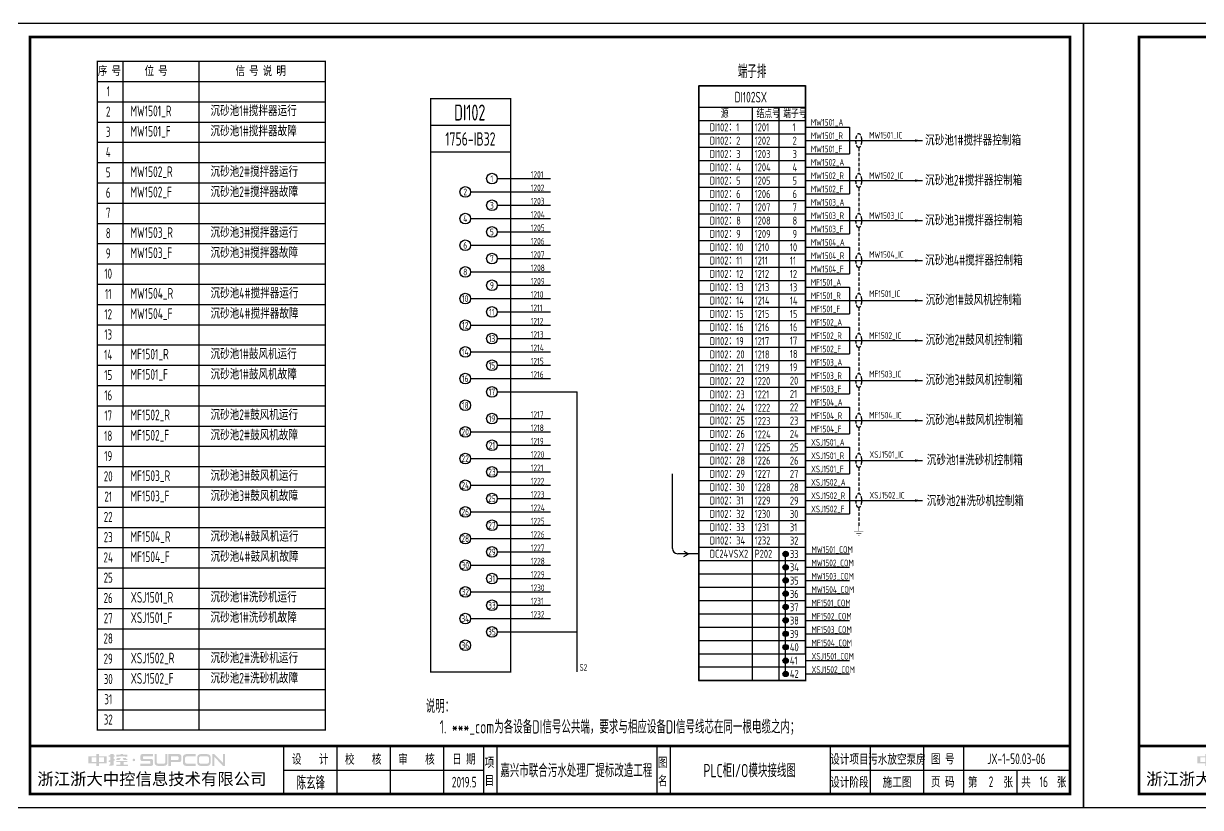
# Model space of a CAD drawing. Header units: millimetres. Extents: x 30557 to 235556, y -116603 to -73383.
# Drawn here: x 130772 to 135185, y -79651 to -76711 of the extents above; entities that cross this region are included whole.
import ezdxf
from ezdxf.enums import TextEntityAlignment as Align

# ---------------------------------------------------------------- set-up
doc = ezdxf.new("R2010")
doc.units = ezdxf.units.MM
doc.linetypes.add('DASHED2', pattern=[0.375, 0.25, -0.125])
doc.layers.add('1', color=3, linetype='Continuous')
doc.layers.add('符号层', color=3, linetype='Continuous')
doc.layers.add('_Drawing', color=7, linetype='Continuous', lineweight=25)
doc.styles.add('supcon', font='sceie.shx', dxfattribs={"width": 0.75, "height": 40, "bigfont": 'sceic.shx'})
doc.styles.add('Title', font='', dxfattribs={"height": 45})
doc.styles.get('Title').set_extended_font_data('SimHei')

# ---------------------------------------------------------------- blocks, each defined once
blk = doc.blocks.new('中控·SUPCON')
at = {"linetype": 'Continuous'}
h = blk.add_hatch(color=2, dxfattribs=at)
h.dxf.hatch_style = 1
h.paths.add_polyline_path([(34, 33), (20, 33), (20, 37), (15, 37), (15, 36), (15, 33), (0, 33), (0, 20), (13, 20), (15, 20), (15, 15), (20, 15), (20, 20), (22, 20), (34, 20)])
h.paths.add_polyline_path([(20, 30), (20, 31), (29, 31), (29, 22), (20, 22)], flags=16)
h.paths.add_polyline_path([(15, 30), (15, 22), (6, 22), (6, 31), (15, 31)], flags=16)
h.paths.add_polyline_path([(47, 32), (49, 32), (49, 35), (47, 35), (47, 37), (41, 37), (41, 35), (38, 35), (38, 32), (41, 32), (41, 25.8), (38, 25), (38, 22), (41, 22.8), (41, 18.3), (39, 17), (39, 15), (47, 16), (47, 24.5), (49, 25), (49, 28), (47, 27.5)])
h.paths.add_polyline_path([(61, 30), (55, 30), (52, 28), (52, 26), (58, 26)])
h.paths.add_polyline_path([(73, 28), (71, 28), (70, 30), (64, 30), (66, 26), (73, 26)])
h.paths.add_polyline_path([(73, 36), (64.6, 36), (64.6, 37), (60.4, 37), (60.4, 36), (52, 36), (52, 32), (56.8, 32), (56.8, 33.1), (68.2, 33.1), (68.2, 32), (73, 32)])
h.paths.add_polyline_path([(66, 22), (73, 22), (73, 24), (52, 24), (52, 22), (60, 22), (60, 17), (52, 17), (52, 15), (74, 15), (74, 17), (66, 17)])
h.paths.add_polyline_path([(82.7, 26.1, 1), (87.6, 26.1, 1)])
h.paths.add_polyline_path([(118, 28), (103.5, 28, -0.414214), (102.5, 29), (102.5, 32, -0.414214), (103.5, 33), (121, 33), (121, 37), (100.5, 37, 0.414214), (97.5, 34), (97.5, 27, 0.414214), (100.5, 24), (115, 24, -0.414214), (116, 23), (116, 20, -0.414214), (115, 19), (97.5, 19), (97.5, 15), (118, 15, 0.414214), (121, 18), (121, 25, 0.414214)])
h.paths.add_polyline_path([(128, 37), (124, 37), (124, 36), (124, 21, 0.414214), (130, 15), (142, 15, 0.414214), (148, 21), (148, 37), (144, 37), (144, 22, -0.414214), (141, 19), (131, 19, -0.414214), (128, 22)])
h.paths.add_polyline_path([(174, 26), (174, 33, 0.414214), (170, 37), (150, 37), (150, 36), (150, 15), (155, 15), (155, 22), (170, 22, 0.414214)])
h.paths.add_polyline_path([(167, 26), (155, 26), (155, 33), (167, 33, -0.414214), (169, 31), (169, 28, -0.414214)], flags=16)
h.paths.add_polyline_path([(201, 19), (185, 19, -0.414214), (181, 23), (181, 29, -0.414214), (185, 33), (201, 33), (201, 37), (183, 37, 0.414214), (177, 31), (177, 21, 0.414214), (183, 15), (201, 15)])
h.paths.add_polyline_path([(229, 21), (229, 31, 0.414214), (223, 37), (210, 37, 0.414214), (204, 31), (204, 21, 0.414214), (210, 15), (223, 15, 0.414214)])
h.paths.add_polyline_path([(207, 23), (207, 29, -0.414214), (211, 33), (222, 33, -0.414214), (226, 29), (226, 23, -0.414214), (222, 19), (211, 19, -0.414214)], flags=16)
h.paths.add_polyline_path([(236, 32.1), (252, 15), (256, 15), (256, 37), (252, 37), (252, 21), (236, 37), (232, 37), (232, 36), (232, 15), (236, 15)])
h = blk.add_hatch(color=2, dxfattribs=at)
h.dxf.hatch_style = 1
h.paths.add_polyline_path([(34, 33), (20, 33), (20, 37), (15, 37), (15, 36), (15, 33), (0, 33), (0, 20), (13, 20), (15, 20), (15, 15), (20, 15), (20, 20), (22, 20), (34, 20)])
h.paths.add_polyline_path([(20, 30), (20, 31), (29, 31), (29, 22), (20, 22)], flags=16)
h.paths.add_polyline_path([(15, 30), (15, 22), (6, 22), (6, 31), (15, 31)], flags=16)
h.paths.add_polyline_path([(47, 32), (49, 32), (49, 35), (47, 35), (47, 37), (41, 37), (41, 35), (38, 35), (38, 32), (41, 32), (41, 25.8), (38, 25), (38, 22), (41, 22.8), (41, 18.3), (39, 17), (39, 15), (47, 16), (47, 24.5), (49, 25), (49, 28), (47, 27.5)])
h.paths.add_polyline_path([(61, 30), (55, 30), (52, 28), (52, 26), (58, 26)])
h.paths.add_polyline_path([(73, 28), (71, 28), (70, 30), (64, 30), (66, 26), (73, 26)])
h.paths.add_polyline_path([(73, 36), (64.6, 36), (64.6, 37), (60.4, 37), (60.4, 36), (52, 36), (52, 32), (56.8, 32), (56.8, 33.1), (68.2, 33.1), (68.2, 32), (73, 32)])
h.paths.add_polyline_path([(66, 22), (73, 22), (73, 24), (52, 24), (52, 22), (60, 22), (60, 17), (52, 17), (52, 15), (74, 15), (74, 17), (66, 17)])
h.paths.add_polyline_path([(82.7, 26.1, 1), (87.6, 26.1, 1)])
h.paths.add_polyline_path([(118, 28), (103.5, 28, -0.414214), (102.5, 29), (102.5, 32, -0.414214), (103.5, 33), (121, 33), (121, 37), (100.5, 37, 0.414214), (97.5, 34), (97.5, 27, 0.414214), (100.5, 24), (115, 24, -0.414214), (116, 23), (116, 20, -0.414214), (115, 19), (97.5, 19), (97.5, 15), (118, 15, 0.414214), (121, 18), (121, 25, 0.414214)])
h.paths.add_polyline_path([(128, 37), (124, 37), (124, 36), (124, 21, 0.414214), (130, 15), (142, 15, 0.414214), (148, 21), (148, 37), (144, 37), (144, 22, -0.414214), (141, 19), (131, 19, -0.414214), (128, 22)])
h.paths.add_polyline_path([(174, 26), (174, 33, 0.414214), (170, 37), (150, 37), (150, 36), (150, 15), (155, 15), (155, 22), (170, 22, 0.414214)])
h.paths.add_polyline_path([(167, 26), (155, 26), (155, 33), (167, 33, -0.414214), (169, 31), (169, 28, -0.414214)], flags=16)
h.paths.add_polyline_path([(201, 19), (185, 19, -0.414214), (181, 23), (181, 29, -0.414214), (185, 33), (201, 33), (201, 37), (183, 37, 0.414214), (177, 31), (177, 21, 0.414214), (183, 15), (201, 15)])
h.paths.add_polyline_path([(229, 21), (229, 31, 0.414214), (223, 37), (210, 37, 0.414214), (204, 31), (204, 21, 0.414214), (210, 15), (223, 15, 0.414214)])
h.paths.add_polyline_path([(207, 23), (207, 29, -0.414214), (211, 33), (222, 33, -0.414214), (226, 29), (226, 23, -0.414214), (222, 19), (211, 19, -0.414214)], flags=16)
h.paths.add_polyline_path([(236, 32.1), (252, 15), (256, 15), (256, 37), (252, 37), (252, 21), (236, 37), (232, 37), (232, 36), (232, 15), (236, 15)])
h = blk.add_hatch(color=2, dxfattribs=at)
h.dxf.hatch_style = 1
h.paths.add_polyline_path([(34, 33), (20, 33), (20, 37), (15, 37), (15, 36), (15, 33), (0, 33), (0, 20), (13, 20), (15, 20), (15, 15), (20, 15), (20, 20), (22, 20), (34, 20)])
h.paths.add_polyline_path([(20, 30), (20, 31), (29, 31), (29, 22), (20, 22)], flags=16)
h.paths.add_polyline_path([(15, 30), (15, 22), (6, 22), (6, 31), (15, 31)], flags=16)
h.paths.add_polyline_path([(47, 32), (49, 32), (49, 35), (47, 35), (47, 37), (41, 37), (41, 35), (38, 35), (38, 32), (41, 32), (41, 25.8), (38, 25), (38, 22), (41, 22.8), (41, 18.3), (39, 17), (39, 15), (47, 16), (47, 24.5), (49, 25), (49, 28), (47, 27.5)])
h.paths.add_polyline_path([(61, 30), (55, 30), (52, 28), (52, 26), (58, 26)])
h.paths.add_polyline_path([(73, 28), (71, 28), (70, 30), (64, 30), (66, 26), (73, 26)])
h.paths.add_polyline_path([(73, 36), (64.6, 36), (64.6, 37), (60.4, 37), (60.4, 36), (52, 36), (52, 32), (56.8, 32), (56.8, 33.1), (68.2, 33.1), (68.2, 32), (73, 32)])
h.paths.add_polyline_path([(66, 22), (73, 22), (73, 24), (52, 24), (52, 22), (60, 22), (60, 17), (52, 17), (52, 15), (74, 15), (74, 17), (66, 17)])
h.paths.add_polyline_path([(82.7, 26.1, 1), (87.6, 26.1, 1)])
h.paths.add_polyline_path([(118, 28), (103.5, 28, -0.414214), (102.5, 29), (102.5, 32, -0.414214), (103.5, 33), (121, 33), (121, 37), (100.5, 37, 0.414214), (97.5, 34), (97.5, 27, 0.414214), (100.5, 24), (115, 24, -0.414214), (116, 23), (116, 20, -0.414214), (115, 19), (97.5, 19), (97.5, 15), (118, 15, 0.414214), (121, 18), (121, 25, 0.414214)])
h.paths.add_polyline_path([(128, 37), (124, 37), (124, 36), (124, 21, 0.414214), (130, 15), (142, 15, 0.414214), (148, 21), (148, 37), (144, 37), (144, 22, -0.414214), (141, 19), (131, 19, -0.414214), (128, 22)])
h.paths.add_polyline_path([(174, 26), (174, 33, 0.414214), (170, 37), (150, 37), (150, 36), (150, 15), (155, 15), (155, 22), (170, 22, 0.414214)])
h.paths.add_polyline_path([(167, 26), (155, 26), (155, 33), (167, 33, -0.414214), (169, 31), (169, 28, -0.414214)], flags=16)
h.paths.add_polyline_path([(201, 19), (185, 19, -0.414214), (181, 23), (181, 29, -0.414214), (185, 33), (201, 33), (201, 37), (183, 37, 0.414214), (177, 31), (177, 21, 0.414214), (183, 15), (201, 15)])
h.paths.add_polyline_path([(229, 21), (229, 31, 0.414214), (223, 37), (210, 37, 0.414214), (204, 31), (204, 21, 0.414214), (210, 15), (223, 15, 0.414214)])
h.paths.add_polyline_path([(207, 23), (207, 29, -0.414214), (211, 33), (222, 33, -0.414214), (226, 29), (226, 23, -0.414214), (222, 19), (211, 19, -0.414214)], flags=16)
h.paths.add_polyline_path([(236, 32.1), (252, 15), (256, 15), (256, 37), (252, 37), (252, 21), (236, 37), (232, 37), (232, 36), (232, 15), (236, 15)])
h = blk.add_hatch(color=2, dxfattribs=at)
h.dxf.hatch_style = 1
h.paths.add_polyline_path([(34, 33), (20, 33), (20, 37), (15, 37), (15, 36), (15, 33), (0, 33), (0, 20), (13, 20), (15, 20), (15, 15), (20, 15), (20, 20), (22, 20), (34, 20)])
h.paths.add_polyline_path([(20, 30), (20, 31), (29, 31), (29, 22), (20, 22)], flags=16)
h.paths.add_polyline_path([(15, 30), (15, 22), (6, 22), (6, 31), (15, 31)], flags=16)
h.paths.add_polyline_path([(47, 32), (49, 32), (49, 35), (47, 35), (47, 37), (41, 37), (41, 35), (38, 35), (38, 32), (41, 32), (41, 25.8), (38, 25), (38, 22), (41, 22.8), (41, 18.3), (39, 17), (39, 15), (47, 16), (47, 24.5), (49, 25), (49, 28), (47, 27.5)])
h.paths.add_polyline_path([(61, 30), (55, 30), (52, 28), (52, 26), (58, 26)])
h.paths.add_polyline_path([(73, 28), (71, 28), (70, 30), (64, 30), (66, 26), (73, 26)])
h.paths.add_polyline_path([(73, 36), (64.6, 36), (64.6, 37), (60.4, 37), (60.4, 36), (52, 36), (52, 32), (56.8, 32), (56.8, 33.1), (68.2, 33.1), (68.2, 32), (73, 32)])
h.paths.add_polyline_path([(66, 22), (73, 22), (73, 24), (52, 24), (52, 22), (60, 22), (60, 17), (52, 17), (52, 15), (74, 15), (74, 17), (66, 17)])
h.paths.add_polyline_path([(82.7, 26.1, 1), (87.6, 26.1, 1)])
h.paths.add_polyline_path([(118, 28), (103.5, 28, -0.414214), (102.5, 29), (102.5, 32, -0.414214), (103.5, 33), (121, 33), (121, 37), (100.5, 37, 0.414214), (97.5, 34), (97.5, 27, 0.414214), (100.5, 24), (115, 24, -0.414214), (116, 23), (116, 20, -0.414214), (115, 19), (97.5, 19), (97.5, 15), (118, 15, 0.414214), (121, 18), (121, 25, 0.414214)])
h.paths.add_polyline_path([(128, 37), (124, 37), (124, 36), (124, 21, 0.414214), (130, 15), (142, 15, 0.414214), (148, 21), (148, 37), (144, 37), (144, 22, -0.414214), (141, 19), (131, 19, -0.414214), (128, 22)])
h.paths.add_polyline_path([(174, 26), (174, 33, 0.414214), (170, 37), (150, 37), (150, 36), (150, 15), (155, 15), (155, 22), (170, 22, 0.414214)])
h.paths.add_polyline_path([(167, 26), (155, 26), (155, 33), (167, 33, -0.414214), (169, 31), (169, 28, -0.414214)], flags=16)
h.paths.add_polyline_path([(201, 19), (185, 19, -0.414214), (181, 23), (181, 29, -0.414214), (185, 33), (201, 33), (201, 37), (183, 37, 0.414214), (177, 31), (177, 21, 0.414214), (183, 15), (201, 15)])
h.paths.add_polyline_path([(229, 21), (229, 31, 0.414214), (223, 37), (210, 37, 0.414214), (204, 31), (204, 21, 0.414214), (210, 15), (223, 15, 0.414214)])
h.paths.add_polyline_path([(207, 23), (207, 29, -0.414214), (211, 33), (222, 33, -0.414214), (226, 29), (226, 23, -0.414214), (222, 19), (211, 19, -0.414214)], flags=16)
h.paths.add_polyline_path([(236, 32.1), (252, 15), (256, 15), (256, 37), (252, 37), (252, 21), (236, 37), (232, 37), (232, 36), (232, 15), (236, 15)])
h = blk.add_hatch(color=2, dxfattribs=at)
h.dxf.hatch_style = 1
h.paths.add_polyline_path([(34, 33), (20, 33), (20, 37), (15, 37), (15, 36), (15, 33), (0, 33), (0, 20), (13, 20), (15, 20), (15, 15), (20, 15), (20, 20), (22, 20), (34, 20)])
h.paths.add_polyline_path([(20, 30), (20, 31), (29, 31), (29, 22), (20, 22)], flags=16)
h.paths.add_polyline_path([(15, 30), (15, 22), (6, 22), (6, 31), (15, 31)], flags=16)
h.paths.add_polyline_path([(47, 32), (49, 32), (49, 35), (47, 35), (47, 37), (41, 37), (41, 35), (38, 35), (38, 32), (41, 32), (41, 25.8), (38, 25), (38, 22), (41, 22.8), (41, 18.3), (39, 17), (39, 15), (47, 16), (47, 24.5), (49, 25), (49, 28), (47, 27.5)])
h.paths.add_polyline_path([(61, 30), (55, 30), (52, 28), (52, 26), (58, 26)])
h.paths.add_polyline_path([(73, 28), (71, 28), (70, 30), (64, 30), (66, 26), (73, 26)])
h.paths.add_polyline_path([(73, 36), (64.6, 36), (64.6, 37), (60.4, 37), (60.4, 36), (52, 36), (52, 32), (56.8, 32), (56.8, 33.1), (68.2, 33.1), (68.2, 32), (73, 32)])
h.paths.add_polyline_path([(66, 22), (73, 22), (73, 24), (52, 24), (52, 22), (60, 22), (60, 17), (52, 17), (52, 15), (74, 15), (74, 17), (66, 17)])
h.paths.add_polyline_path([(82.7, 26.1, 1), (87.6, 26.1, 1)])
h.paths.add_polyline_path([(118, 28), (103.5, 28, -0.414214), (102.5, 29), (102.5, 32, -0.414214), (103.5, 33), (121, 33), (121, 37), (100.5, 37, 0.414214), (97.5, 34), (97.5, 27, 0.414214), (100.5, 24), (115, 24, -0.414214), (116, 23), (116, 20, -0.414214), (115, 19), (97.5, 19), (97.5, 15), (118, 15, 0.414214), (121, 18), (121, 25, 0.414214)])
h.paths.add_polyline_path([(128, 37), (124, 37), (124, 36), (124, 21, 0.414214), (130, 15), (142, 15, 0.414214), (148, 21), (148, 37), (144, 37), (144, 22, -0.414214), (141, 19), (131, 19, -0.414214), (128, 22)])
h.paths.add_polyline_path([(174, 26), (174, 33, 0.414214), (170, 37), (150, 37), (150, 36), (150, 15), (155, 15), (155, 22), (170, 22, 0.414214)])
h.paths.add_polyline_path([(167, 26), (155, 26), (155, 33), (167, 33, -0.414214), (169, 31), (169, 28, -0.414214)], flags=16)
h.paths.add_polyline_path([(201, 19), (185, 19, -0.414214), (181, 23), (181, 29, -0.414214), (185, 33), (201, 33), (201, 37), (183, 37, 0.414214), (177, 31), (177, 21, 0.414214), (183, 15), (201, 15)])
h.paths.add_polyline_path([(229, 21), (229, 31, 0.414214), (223, 37), (210, 37, 0.414214), (204, 31), (204, 21, 0.414214), (210, 15), (223, 15, 0.414214)])
h.paths.add_polyline_path([(207, 23), (207, 29, -0.414214), (211, 33), (222, 33, -0.414214), (226, 29), (226, 23, -0.414214), (222, 19), (211, 19, -0.414214)], flags=16)
h.paths.add_polyline_path([(236, 32.1), (252, 15), (256, 15), (256, 37), (252, 37), (252, 21), (236, 37), (232, 37), (232, 36), (232, 15), (236, 15)])
h = blk.add_hatch(color=2, dxfattribs=at)
h.dxf.hatch_style = 1
h.paths.add_polyline_path([(34, 33), (20, 33), (20, 37), (15, 37), (15, 36), (15, 33), (0, 33), (0, 20), (13, 20), (15, 20), (15, 15), (20, 15), (20, 20), (22, 20), (34, 20)])
h.paths.add_polyline_path([(20, 30), (20, 31), (29, 31), (29, 22), (20, 22)], flags=16)
h.paths.add_polyline_path([(15, 30), (15, 22), (6, 22), (6, 31), (15, 31)], flags=16)
h.paths.add_polyline_path([(47, 32), (49, 32), (49, 35), (47, 35), (47, 37), (41, 37), (41, 35), (38, 35), (38, 32), (41, 32), (41, 25.8), (38, 25), (38, 22), (41, 22.8), (41, 18.3), (39, 17), (39, 15), (47, 16), (47, 24.5), (49, 25), (49, 28), (47, 27.5)])
h.paths.add_polyline_path([(61, 30), (55, 30), (52, 28), (52, 26), (58, 26)])
h.paths.add_polyline_path([(73, 28), (71, 28), (70, 30), (64, 30), (66, 26), (73, 26)])
h.paths.add_polyline_path([(73, 36), (64.6, 36), (64.6, 37), (60.4, 37), (60.4, 36), (52, 36), (52, 32), (56.8, 32), (56.8, 33.1), (68.2, 33.1), (68.2, 32), (73, 32)])
h.paths.add_polyline_path([(66, 22), (73, 22), (73, 24), (52, 24), (52, 22), (60, 22), (60, 17), (52, 17), (52, 15), (74, 15), (74, 17), (66, 17)])
h.paths.add_polyline_path([(82.7, 26.1, 1), (87.6, 26.1, 1)])
h.paths.add_polyline_path([(118, 28), (103.5, 28, -0.414214), (102.5, 29), (102.5, 32, -0.414214), (103.5, 33), (121, 33), (121, 37), (100.5, 37, 0.414214), (97.5, 34), (97.5, 27, 0.414214), (100.5, 24), (115, 24, -0.414214), (116, 23), (116, 20, -0.414214), (115, 19), (97.5, 19), (97.5, 15), (118, 15, 0.414214), (121, 18), (121, 25, 0.414214)])
h.paths.add_polyline_path([(128, 37), (124, 37), (124, 36), (124, 21, 0.414214), (130, 15), (142, 15, 0.414214), (148, 21), (148, 37), (144, 37), (144, 22, -0.414214), (141, 19), (131, 19, -0.414214), (128, 22)])
h.paths.add_polyline_path([(174, 26), (174, 33, 0.414214), (170, 37), (150, 37), (150, 36), (150, 15), (155, 15), (155, 22), (170, 22, 0.414214)])
h.paths.add_polyline_path([(167, 26), (155, 26), (155, 33), (167, 33, -0.414214), (169, 31), (169, 28, -0.414214)], flags=16)
h.paths.add_polyline_path([(201, 19), (185, 19, -0.414214), (181, 23), (181, 29, -0.414214), (185, 33), (201, 33), (201, 37), (183, 37, 0.414214), (177, 31), (177, 21, 0.414214), (183, 15), (201, 15)])
h.paths.add_polyline_path([(229, 21), (229, 31, 0.414214), (223, 37), (210, 37, 0.414214), (204, 31), (204, 21, 0.414214), (210, 15), (223, 15, 0.414214)])
h.paths.add_polyline_path([(207, 23), (207, 29, -0.414214), (211, 33), (222, 33, -0.414214), (226, 29), (226, 23, -0.414214), (222, 19), (211, 19, -0.414214)], flags=16)
h.paths.add_polyline_path([(236, 32.1), (252, 15), (256, 15), (256, 37), (252, 37), (252, 21), (236, 37), (232, 37), (232, 36), (232, 15), (236, 15)])
blk = doc.blocks.new('supcon图框')
at = {"linetype": 'Continuous'}
for p, q in [((6145.7, 4361.7), (1987.7, 4361.7)), ((1987.7, 4361.7), (1987.7, 1421.7)), ((6145.7, 1421.7), (6145.7, 4361.7)), ((1987.7, 1421.7), (6145.7, 1421.7))]:
    blk.add_line(p, q, dxfattribs=at)
for p, q in [((3145.7, 1651.7), (3145.7, 1471.7)), ((3345.7, 1651.7), (3345.7, 1471.7)), ((3545.7, 1651.7), (3545.7, 1471.7)), ((3745.7, 1651.7), (3745.7, 1471.7)), ((3895.7, 1651.7), (3895.7, 1471.7)), ((3945.7, 1651.7), (3945.7, 1471.7)), ((4545.7, 1651.7), (4545.7, 1471.7)), ((4595.7, 1651.7), (4595.7, 1471.7)), ((5195.7, 1651.7), (5195.7, 1471.7)), ((5345.7, 1651.7), (5345.7, 1471.7)), ((5545.7, 1651.7), (5545.7, 1471.7)), ((5695.7, 1651.7), (5695.7, 1471.7)), ((3145.7, 1561.7), (3895.7, 1561.7)), ((5195.7, 1561.7), (6095.7, 1561.7)), ((5895.7, 1561.7), (5895.7, 1471.7))]:
    blk.add_line(p, q)
at = {"linetype": 'Continuous', "const_width": 10}
blk.add_lwpolyline([(2195.7, 4311.7), (6095.7, 4311.7), (6095.7, 1471.7), (2195.7, 1471.7)], close=True, dxfattribs=at)
blk.add_lwpolyline([(2195.7, 1651.7), (6095.7, 1651.7)], dxfattribs=at)
at = {"linetype": 'Continuous', "xscale": 2, "yscale": 2, "zscale": 2}
blk.add_blockref('中控·SUPCON', (2414.6, 1547.7), dxfattribs=at)
at = {"style": 'supcon', "width": 0.75}
for s, p in [('设    计', (3246.2, 1604.2)), ('校    核', (3444.8, 1604.2)), ('审    核', (3644.5, 1604.2)), ('日 期', (3822.5, 1604.2)), ('项', (3918.2, 1590.7)), ('图', (4568.2, 1590.7)), ('设计项目', (5268, 1604.2)), ('图 号', (5618, 1604.2)), ('名', (4568.2, 1522.9)), ('目', (3918.2, 1522.9)), ('设计阶段', (5268, 1518.1)), ('施工图', (5446.5, 1518.1)), ('页 码', (5618, 1518.1)), ('第      张', (5797, 1518.1)), ('共      张', (5997, 1518.1))]:
    blk.add_text(s, height=40, dxfattribs=at).set_placement(p, align=Align.MIDDLE)
at = {"style": 'Title'}
blk.add_text('浙江浙大中控信息技术有限公司', height=45, dxfattribs=at).set_placement((2222.8, 1506.2))
blk = doc.blocks.new('DI端子_42')
at = {"lineweight": -3}
h = blk.add_hatch(color=256, dxfattribs=at)
h.dxf.hatch_style = 1
h.paths.add_polyline_path([(10680.5, 453.6, 1), (10660.5, 453.6, 1)])
h = blk.add_hatch(color=256, dxfattribs=at)
h.dxf.hatch_style = 1
h.paths.add_polyline_path([(10680.5, 403.6, 1), (10660.5, 403.6, 1)])
h = blk.add_hatch(color=256, dxfattribs=at)
h.dxf.hatch_style = 1
h.paths.add_polyline_path([(10680.5, 354.9, 1), (10660.5, 354.9, 1)])
h = blk.add_hatch(color=256, dxfattribs=at)
h.dxf.hatch_style = 1
h.paths.add_polyline_path([(10680.5, 304.9, 1), (10660.5, 304.9, 1)])
h = blk.add_hatch(color=256, dxfattribs=at)
h.dxf.hatch_style = 1
h.paths.add_polyline_path([(10680.5, 254.2, 1), (10660.5, 254.2, 1)])
h = blk.add_hatch(color=256, dxfattribs=at)
h.dxf.hatch_style = 1
h.paths.add_polyline_path([(10680.5, 204.2, 1), (10660.5, 204.2, 1)])
h = blk.add_hatch(color=256, dxfattribs=at)
h.dxf.hatch_style = 1
h.paths.add_polyline_path([(10680.5, 153.8, 1), (10660.5, 153.8, 1)])
h = blk.add_hatch(color=256, dxfattribs=at)
h.dxf.hatch_style = 1
h.paths.add_polyline_path([(10680.5, 103.8, 1), (10660.5, 103.8, 1)])
h = blk.add_hatch(color=256, dxfattribs=at)
h.dxf.hatch_style = 1
h.paths.add_polyline_path([(10680.5, 53.5, 1), (10660.5, 53.5, 1)])
h = blk.add_hatch(color=256, dxfattribs=at)
h.dxf.hatch_style = 1
h.paths.add_polyline_path([(10680.5, 3.5, 1), (10660.5, 3.5, 1)])
for p, q in [((10345.5, 2208.8), (10345.5, 78.8)), ((10745.5, 2208.8), (10345.5, 2208.8)), ((10745.5, 78.8), (10745.5, 2208.8)), ((10545.5, 2128.8), (10545.5, 78.8)), ((10645.5, 2128.8), (10645.5, 78.8)), ((10345.5, 2078.8), (10745.5, 2078.8)), ((10345.5, 2028.8), (10745.5, 2028.8)), ((10345.5, 1978.8), (10745.5, 1978.8)), ((10345.5, 1928.8), (10745.5, 1928.8)), ((10345.5, 1878.8), (10745.5, 1878.8)), ((10345.5, 1828.8), (10745.5, 1828.8)), ((10345.5, 1778.8), (10745.5, 1778.8)), ((10345.5, 1728.8), (10745.5, 1728.8)), ((10345.5, 1678.8), (10745.5, 1678.8)), ((10345.5, 1628.8), (10745.5, 1628.8)), ((10345.5, 1578.8), (10745.5, 1578.8)), ((10345.5, 1528.8), (10745.5, 1528.8)), ((10345.5, 1478.8), (10745.5, 1478.8)), ((10345.5, 1428.8), (10745.5, 1428.8)), ((10345.5, 1378.8), (10745.5, 1378.8)), ((10345.5, 1328.8), (10745.5, 1328.8)), ((10345.5, 1278.8), (10745.5, 1278.8)), ((10345.5, 1228.8), (10745.5, 1228.8)), ((10345.5, 1178.8), (10745.5, 1178.8)), ((10345.5, 1128.8), (10745.5, 1128.8)), ((10345.5, 1078.8), (10745.5, 1078.8)), ((10345.5, 1028.8), (10745.5, 1028.8)), ((10345.5, 978.8), (10745.5, 978.8)), ((10345.5, 928.8), (10745.5, 928.8)), ((10345.5, 878.8), (10745.5, 878.8)), ((10345.5, 828.8), (10745.5, 828.8)), ((10345.5, 778.8), (10745.5, 778.8)), ((10345.5, 728.8), (10745.5, 728.8)), ((10345.5, 678.8), (10745.5, 678.8)), ((10345.5, 628.8), (10745.5, 628.8)), ((10345.5, 578.8), (10745.5, 578.8)), ((10345.5, 528.8), (10745.5, 528.8)), ((10345.5, 478.8), (10745.5, 478.8)), ((10345.5, 428.8), (10745.5, 428.8)), ((10345.5, 378.8), (10745.5, 378.8)), ((10345.5, 328.8), (10745.5, 328.8)), ((10345.5, 278.8), (10745.5, 278.8)), ((10345.5, 228.8), (10745.5, 228.8)), ((10345.5, 178.8), (10745.5, 178.8)), ((10345.5, 128.8), (10745.5, 128.8))]:
    blk.add_line(p, q, dxfattribs=at)
for p, q in [((10345.5, 2208.8), (10745.5, 2208.8)), ((10345.5, -21.2), (10345.5, 2208.8)), ((10745.5, 2208.8), (10745.5, -21.2)), ((10670, 2.9), (10670, 454.3)), ((10345.5, 78.8), (10745.5, 78.8)), ((10345.5, 28.8), (10345.5, 78.8)), ((10545.5, 78.8), (10545.5, -21.2)), ((10645.5, 78.8), (10645.5, -21.2)), ((10745.5, 78.8), (10745.5, 28.8)), ((10745.5, 28.8), (10345.5, 28.8)), ((10345.5, -21.2), (10345.5, 28.8)), ((10745.5, 28.8), (10745.5, -21.2)), ((10745.5, -21.2), (10345.5, -21.2)), ((10745.5, -21.2), (10345.5, -21.2))]:
    blk.add_line(p, q)
at = {"const_width": 5}
blk.add_lwpolyline([(10345.5, 2208.8), (10745.5, 2208.8), (10745.5, -21.2), (10345.5, -21.2), (10345.5, 2208.8)], dxfattribs=at)
at = {"lineweight": -3, "const_width": 5}
blk.add_lwpolyline([(10345.5, 2128.8), (10745.5, 2128.8)], dxfattribs=at)
at = {"lineweight": -3}
for centre in [(10670.5, 453.6), (10670.5, 403.6), (10670.5, 354.9), (10670.5, 304.9), (10670.5, 254.2), (10670.5, 204.2), (10670.5, 153.8), (10670.5, 103.8), (10670.5, 53.5), (10670.5, 3.5)]:
    blk.add_circle(centre, 10, dxfattribs=at)
at = {"color": 7, "style": 'supcon', "width": 0.75}
for s, p in [('源', (10427.3, 2088.6)), ('结点号', (10561.2, 2088.6)), ('端子号', (10661.2, 2088.6)), ('1', (10696.4, 2038.6)), ('2', (10696.4, 1988.6)), ('3', (10696.4, 1938.6)), ('4', (10696.4, 1888.6)), ('5', (10696.4, 1838.6)), ('6', (10696.4, 1788.6)), ('7', (10696.4, 1738.6)), ('8', (10696.4, 1688.6)), ('9', (10696.4, 1638.6)), ('10', (10686.4, 1588.6)), ('11', (10686.4, 1538.6)), ('12', (10686.4, 1488.6)), ('13', (10686.4, 1438.6)), ('14', (10686.4, 1388.6)), ('15', (10686.4, 1338.6)), ('16', (10686.4, 1288.6)), ('17', (10686.4, 1238.6)), ('18', (10686.4, 1188.6)), ('19', (10686.4, 1138.6)), ('20', (10686.4, 1088.6)), ('21', (10686.4, 1038.6)), ('22', (10686.4, 988.6)), ('23', (10686.4, 938.6)), ('24', (10686.4, 888.6)), ('25', (10686.4, 838.6)), ('26', (10686.4, 788.6)), ('27', (10686.4, 738.6)), ('28', (10686.4, 688.6)), ('29', (10686.4, 638.6)), ('30', (10686.4, 588.6)), ('31', (10686.4, 538.6)), ('32', (10686.4, 488.6)), ('33', (10686.4, 438.6)), ('34', (10686.4, 388.6)), ('35', (10686.4, 338.6)), ('36', (10686.4, 288.6)), ('37', (10686.4, 238.6)), ('38', (10686.4, 188.6)), ('39', (10686.4, 138.6)), ('40', (10686.4, 88.6)), ('41', (10686.4, 38.6)), ('42', (10686.4, -11.2))]:
    blk.add_text(s, height=30, dxfattribs=at).set_placement(p)
blk = doc.blocks.new('1756-IB32')
at = {"linetype": 'Continuous'}
for p, q in [((13409.3, 32239.5), (13609.3, 32239.5)), ((13309.3, 32189.5), (13609.3, 32189.5)), ((13409.3, 32139.5), (13609.3, 32139.5)), ((13309.3, 32089.5), (13609.3, 32089.5)), ((13409.3, 32039.5), (13609.3, 32039.5)), ((13309.3, 31989.5), (13609.3, 31989.5)), ((13409.3, 31939.5), (13609.3, 31939.5)), ((13309.3, 31889.5), (13609.3, 31889.5)), ((13409.3, 31839.5), (13609.3, 31839.5)), ((13309.3, 31789.5), (13609.3, 31789.5)), ((13409.3, 31739.5), (13609.3, 31739.5)), ((13309.3, 31689.5), (13609.3, 31689.5)), ((13409.3, 31639.5), (13609.3, 31639.5)), ((13309.3, 31589.5), (13609.3, 31589.5)), ((13409.3, 31539.5), (13609.3, 31539.5)), ((13309.3, 31489.5), (13609.3, 31489.5)), ((13409.3, 31339.5), (13609.3, 31339.5)), ((13309.3, 31289.5), (13609.3, 31289.5)), ((13409.3, 31239.5), (13609.3, 31239.5)), ((13309.3, 31189.5), (13609.3, 31189.5)), ((13409.3, 31139.5), (13609.3, 31139.5)), ((13309.3, 31089.5), (13609.3, 31089.5)), ((13409.3, 31039.5), (13609.3, 31039.5)), ((13309.3, 30989.5), (13609.3, 30989.5)), ((13409.3, 30939.5), (13609.3, 30939.5)), ((13309.3, 30889.5), (13609.3, 30889.5)), ((13409.3, 30839.5), (13609.3, 30839.5)), ((13309.3, 30789.5), (13609.3, 30789.5)), ((13409.3, 30739.5), (13609.3, 30739.5)), ((13309.3, 30689.5), (13609.3, 30689.5)), ((13409.3, 30639.5), (13609.3, 30639.5)), ((13309.3, 30589.5), (13609.3, 30589.5))]:
    blk.add_line(p, q, dxfattribs=at)
at = {"color": 5, "linetype": 'Continuous'}
for p, q in [((13409.3, 31439.5), (13709.3, 31439.5)), ((13709.3, 30389.5), (13709.3, 31439.5)), ((13409.3, 30539.5), (13709.3, 30539.5))]:
    blk.add_line(p, q, dxfattribs=at)
at = {"linetype": 'Continuous', "const_width": 5}
blk.add_lwpolyline([(13159.3, 32539.5), (13459.3, 32539.5), (13459.3, 30389.5), (13159.3, 30389.5)], close=True, dxfattribs=at)
for points in [[(13159.3, 32439.5), (13459.3, 32439.5)], [(13159.3, 32339.5), (13459.3, 32339.5)]]:
    blk.add_lwpolyline(points, dxfattribs=at)
at = {"lineweight": -3}
for centre in [(13389.3, 32239.5), (13289.3, 32189.5), (13389.3, 32139.5), (13289.3, 32089.5), (13389.3, 32039.5), (13289.3, 31989.5), (13389.3, 31939.5), (13289.3, 31889.5), (13389.3, 31839.5), (13289.3, 31789.5), (13389.3, 31739.5), (13289.3, 31689.5), (13389.3, 31639.5), (13289.3, 31589.5), (13389.3, 31539.5), (13289.3, 31489.5), (13389.3, 31439.5), (13289.3, 31389.5), (13389.3, 31339.5), (13289.3, 31289.5), (13389.3, 31239.5), (13289.3, 31189.5), (13389.3, 31139.5), (13289.3, 31089.5), (13389.3, 31039.5), (13289.3, 30989.5), (13389.3, 30939.5), (13289.3, 30889.5), (13389.3, 30839.5), (13289.3, 30789.5), (13389.3, 30739.5), (13289.3, 30689.5), (13389.3, 30639.5), (13289.3, 30589.5), (13389.3, 30539.5), (13289.3, 30489.5)]:
    blk.add_circle(centre, 20, dxfattribs=at)
at = {"color": 7, "style": 'supcon', "width": 0.75}
blk.add_text('1756-IB32', height=50, dxfattribs=at).set_placement((13308.4, 32388.6), align=Align.MIDDLE)
at = {"style": 'supcon', "width": 0.75}
for s, p in [('1', (13389.1, 32239.5)), ('2', (13289.1, 32189.5)), ('3', (13389.1, 32139.5)), ('4', (13289.1, 32089.5)), ('5', (13389.1, 32039.5)), ('6', (13289.1, 31989.5)), ('7', (13389.1, 31939.5)), ('8', (13289.1, 31889.5)), ('9', (13389.1, 31839.5)), ('10', (13289.1, 31789.5)), ('11', (13389.1, 31739.5)), ('12', (13289.1, 31689.5)), ('13', (13389.1, 31639.5)), ('14', (13289.1, 31589.5)), ('15', (13389.1, 31539.5)), ('16', (13289.1, 31489.5)), ('17', (13389.1, 31439.5)), ('18', (13289.1, 31389.5)), ('19', (13389.1, 31339.5)), ('20', (13289.1, 31289.5)), ('21', (13389.1, 31239.5)), ('22', (13289.1, 31189.5)), ('23', (13389.1, 31139.5)), ('24', (13289.1, 31089.5)), ('25', (13389.1, 31039.5)), ('26', (13289.1, 30989.5)), ('27', (13389.1, 30939.5)), ('28', (13289.1, 30889.5)), ('29', (13389.1, 30839.5)), ('30', (13289.1, 30789.5)), ('31', (13389.1, 30739.5)), ('32', (13289.1, 30689.5)), ('33', (13389.1, 30639.5)), ('34', (13289.1, 30589.5)), ('35', (13389.1, 30539.5)), ('36', (13289.1, 30489.5))]:
    blk.add_text(s, height=25, dxfattribs=at).set_placement(p, align=Align.MIDDLE)

msp = doc.modelspace()

# ---------------------------------------------------------------- linework, layer by layer
at = {"lineweight": -3}
for p, q in [((131143.8, -76852.3), (131143.8, -77612.3)), ((131428.8, -76852.3), (131428.8, -77612.3)), ((131048.8, -76928.3), (131903.8, -76928.3)), ((131048.8, -77004.3), (131903.8, -77004.3)), ((131048.8, -77080.3), (131903.8, -77080.3)), ((131048.8, -77156.3), (131903.8, -77156.3)), ((131048.8, -77232.3), (131903.8, -77232.3)), ((131048.8, -77308.3), (131903.8, -77308.3)), ((131048.8, -77384.3), (131903.8, -77384.3)), ((131048.8, -77460.3), (131903.8, -77460.3)), ((131048.8, -77536.3), (131903.8, -77536.3)), ((131048.8, -77612.3), (131903.8, -77612.3)), ((131143.8, -77612.3), (131143.8, -79360.3)), ((131428.8, -77612.3), (131428.8, -79360.3)), ((131048.8, -77688.3), (131903.8, -77688.3)), ((131048.8, -77764.3), (131903.8, -77764.3)), ((131048.8, -77840.3), (131903.8, -77840.3)), ((131048.8, -77916.3), (131903.8, -77916.3)), ((131048.8, -77992.3), (131903.8, -77992.3)), ((131048.8, -78068.3), (131903.8, -78068.3)), ((131048.8, -78144.3), (131903.8, -78144.3)), ((131048.8, -78220.3), (131903.8, -78220.3)), ((131048.8, -78296.3), (131903.8, -78296.3)), ((131048.8, -78372.3), (131903.8, -78372.3)), ((131048.8, -78448.3), (131903.8, -78448.3)), ((131048.8, -78524.3), (131903.8, -78524.3)), ((131048.8, -78600.3), (131903.8, -78600.3)), ((131048.8, -78676.3), (131903.8, -78676.3)), ((131048.8, -78752.3), (131903.8, -78752.3)), ((131048.8, -78828.3), (131903.8, -78828.3)), ((131048.8, -78904.3), (131903.8, -78904.3)), ((131048.8, -78980.3), (131903.8, -78980.3)), ((131048.8, -79056.3), (131903.8, -79056.3)), ((131048.8, -79132.3), (131903.8, -79132.3)), ((131048.8, -79208.3), (131903.8, -79208.3)), ((131048.8, -79284.3), (131903.8, -79284.3)), ((131048.8, -79360.3), (131903.8, -79360.3))]:
    msp.add_line(p, q, dxfattribs=at)
for p, q in [((133705, -77099.8), (133869.2, -77099.8)), ((133869.2, -77099.8), (133869.2, -77199.8)), ((133705, -77149.8), (133869.2, -77149.8)), ((133869.2, -77149.8), (134142.7, -77149.8)), ((133705, -77199.8), (133869.2, -77199.8)), ((133705, -77249.8), (133869.2, -77249.8)), ((133869.2, -77249.8), (133869.2, -77349.8)), ((133705, -77299.8), (133869.2, -77299.8)), ((133869.2, -77299.8), (134142.7, -77299.8)), ((133705, -77349.8), (133869.2, -77349.8)), ((133705, -77399.8), (133869.2, -77399.8)), ((133869.2, -77399.8), (133869.2, -77499.8)), ((133705, -77449.8), (133869.2, -77449.8)), ((133869.2, -77449.8), (134142.7, -77449.8)), ((133705, -77499.8), (133869.2, -77499.8)), ((133705, -77549.8), (133869.2, -77549.8)), ((133869.2, -77549.8), (133869.2, -77649.8)), ((133705, -77599.8), (133869.2, -77599.8)), ((133869.2, -77599.8), (134142.7, -77599.8)), ((133705, -77649.8), (133869.2, -77649.8)), ((133705, -77699.8), (133869.2, -77699.8)), ((133869.2, -77699.8), (133869.2, -77799.8)), ((133705, -77749.8), (133869.2, -77749.8)), ((133869.2, -77749.8), (134142.7, -77749.8)), ((133705, -77799.8), (133869.2, -77799.8)), ((133705, -77849.8), (133869.2, -77849.8)), ((133869.2, -77849.8), (133869.2, -77949.8)), ((133705, -77899.8), (133869.2, -77899.8)), ((133869.2, -77899.8), (134142.7, -77899.8)), ((133705, -77949.8), (133869.2, -77949.8)), ((133705, -77999.8), (133869.2, -77999.8)), ((133869.2, -77999.8), (133869.2, -78099.8)), ((133705, -78049.8), (133869.2, -78049.8)), ((133869.2, -78049.8), (134142.7, -78049.8)), ((133705, -78099.8), (133869.2, -78099.8)), ((133705, -78149.8), (133869.2, -78149.8)), ((133869.2, -78149.8), (133869.2, -78249.8)), ((133705, -78199.8), (133869.2, -78199.8)), ((133869.2, -78199.8), (134142.7, -78199.8)), ((133705, -78249.8), (133869.2, -78249.8)), ((133705, -78299.8), (133869.2, -78299.8)), ((133869.2, -78299.8), (133869.2, -78399.8)), ((133705, -78349.8), (133869.2, -78349.8)), ((133869.2, -78349.8), (134142.7, -78349.8)), ((133705, -78399.8), (133869.2, -78399.8)), ((133705, -78449.8), (133869.2, -78449.8)), ((133869.2, -78449.8), (133869.2, -78549.8)), ((133705, -78499.8), (133869.2, -78499.8)), ((133869.2, -78499.8), (134142.7, -78499.8)), ((133705, -78549.8), (133869.2, -78549.8)), ((133705, -78699.8), (133869.2, -78699.8)), ((133705, -78749.8), (133869.2, -78749.8)), ((133705, -78799.8), (133869.2, -78799.8)), ((133705, -78849.8), (133869.2, -78849.8)), ((133705, -78899.8), (133869.2, -78899.8)), ((133705, -78949.8), (133869.2, -78949.8)), ((133705, -78999.8), (133869.2, -78999.8)), ((133705, -79049.8), (133869.2, -79049.8)), ((133705, -79099.8), (133869.2, -79099.8)), ((133705, -79149.8), (133869.2, -79149.8))]:
    msp.add_line(p, q)
at = {"color": 0, "linetype": 'DASHED2', "ltscale": 50}
for p, q in [((133903.9, -77176.4), (133903.9, -77273.5)), ((133903.9, -77326.4), (133903.9, -77423.5)), ((133903.9, -77476.4), (133903.9, -77573.5)), ((133903.9, -77626.4), (133903.9, -77723.5)), ((133903.9, -77776.4), (133903.9, -77873.5)), ((133903.9, -77926.4), (133903.9, -78023.5)), ((133903.9, -78076.4), (133903.9, -78173.5)), ((133903.9, -78226.4), (133903.9, -78323.5)), ((133903.9, -78376.4), (133903.9, -78473.5)), ((133903.9, -78526.4), (133903.9, -78596.9))]:
    msp.add_line(p, q, dxfattribs=at)
at = {"color": 37, "linetype": 'Continuous'}
for p, q in [((133205, -78679.1), (133205, -78399.1)), ((133247.6, -78689.1), (133265, -78699.1)), ((133305, -78699.1), (133225, -78699.1)), ((133247.6, -78709.1), (133265, -78699.1))]:
    msp.add_line(p, q, dxfattribs=at)
at = {"lineweight": -3, "const_width": 4.75}
msp.add_lwpolyline([(131048.8, -76852.3), (131048.8, -79360.3), (131903.8, -79360.3), (131903.8, -76852.3)], close=True, dxfattribs=at)
for points in [[(134142.7, -77149.8, 0, 9, 0), (134115, -77149.8, 9, 9, 0)], [(134142.7, -77299.8, 0, 9, 0), (134115, -77299.8, 9, 9, 0)], [(134142.7, -77449.8, 0, 9, 0), (134115, -77449.8, 9, 9, 0)], [(134142.7, -77599.8, 0, 9, 0), (134115, -77599.8, 9, 9, 0)], [(134142.7, -77749.8, 0, 9, 0), (134115, -77749.8, 9, 9, 0)], [(134142.7, -77899.8, 0, 9, 0), (134115, -77899.8, 9, 9, 0)], [(134142.7, -78049.8, 0, 9, 0), (134115, -78049.8, 9, 9, 0)], [(134142.7, -78199.8, 0, 9, 0), (134115, -78199.8, 9, 9, 0)], [(134142.7, -78349.8, 0, 9, 0), (134115, -78349.8, 9, 9, 0)], [(134142.7, -78499.8, 0, 9, 0), (134115, -78499.8, 9, 9, 0)]]:
    msp.add_lwpolyline(points, format="xyseb")
at = {"color": 37, "linetype": 'Continuous'}
msp.add_arc((133225, -78679.1), 20, 180, 270, dxfattribs=at)
at = {"color": 0, "linetype": 'DASHED2', "ltscale": 50}
for centre in [(133903.9, -77149.9), (133903.9, -77299.9), (133903.9, -77449.9), (133903.9, -77599.9), (133903.9, -77749.9), (133903.9, -77899.9), (133903.9, -78049.9), (133903.9, -78199.9), (133903.9, -78349.9), (133903.9, -78499.9)]:
    msp.add_ellipse(centre, major_axis=(0, -26.4), ratio=0.394838, dxfattribs=at)
at = {"layer": '1', "color": 0, "const_width": 1.62}
for points in [[(133903.9, -78593.5), (133903.9, -78614.6)], [(133886.8, -78614.6), (133920.9, -78614.6)], [(133894.9, -78624.1), (133913.3, -78624.1)], [(133900.6, -78631.1), (133907.7, -78631.1)]]:
    msp.add_lwpolyline(points, dxfattribs=at)

# ---------------------------------------------------------------- block references
for name, p in [('supcon图框', (128600.9, -81072.6)), ('supcon图框', (132758.9, -81072.6)), ('DI端子_42', (122959.4, -79153.6))]:
    msp.add_blockref(name, p)
at = {"color": 1}
msp.add_blockref('1756-IB32', (119139.2, -109532.1), dxfattribs=at)

# ---------------------------------------------------------------- texts
at = {"style": 'supcon', "width": 0.75}
for s, p in [('序 号', (131094, -76908)), ('位 号', (131269.1, -76908)), ('信 号 说 明', (131661.4, -76908)), ('1', (131089.5, -76984)), ('2', (131089.5, -77060)), ('3', (131089.5, -77136)), ('4', (131089.5, -77212)), ('5', (131089.5, -77288)), ('6', (131089.5, -77364)), ('7', (131089.5, -77440)), ('8', (131089.5, -77516)), ('9', (131089.5, -77592)), ('10', (131089.5, -77668)), ('11', (131089.5, -77744)), ('12', (131089.5, -77820)), ('13', (131089.5, -77896)), ('14', (131089.5, -77972)), ('15', (131089.5, -78048)), ('16', (131089.5, -78124)), ('17', (131089.5, -78200)), ('18', (131089.5, -78276)), ('19', (131089.5, -78352)), ('20', (131089.5, -78428)), ('21', (131089.5, -78504)), ('22', (131089.5, -78580)), ('23', (131089.5, -78656)), ('24', (131089.5, -78732)), ('25', (131089.5, -78808)), ('26', (131089.5, -78884)), ('27', (131089.5, -78960)), ('28', (131089.5, -79036)), ('29', (131089.5, -79112)), ('30', (131089.5, -79188)), ('31', (131089.5, -79264)), ('32', (131089.5, -79340))]:
    msp.add_text(s, height=38, dxfattribs=at).set_placement(p, align=Align.CENTER)
at = {"linetype": 'Continuous', "style": 'supcon', "width": 0.75}
for s, height, p in [('沉砂池1#搅拌器运行', 40, (131473, -77057.9)), ('MW1501_R', 40, (131172.9, -77058.7)), ('MW1501_F', 40, (131172.9, -77134.7)), ('沉砂池1#搅拌器故障', 40, (131473, -77133.9)), ('MW1501_A', 25, (133724.5, -77094)), ('MW1501_R', 25, (133724.5, -77144)), ('MW1501_IC', 25, (133943.3, -77142.1)), ('沉砂池1#搅拌器控制箱', 40, (134152.9, -77168.3)), ('MW1501_F', 25, (133724.5, -77194)), ('MW1502_A', 25, (133724.5, -77244)), ('MW1502_R', 40, (131172.9, -77286.7)), ('沉砂池2#搅拌器运行', 40, (131473, -77285.9)), ('MW1502_R', 25, (133724.5, -77294)), ('MW1502_IC', 25, (133943.3, -77293.5)), ('沉砂池2#搅拌器控制箱', 40, (134152.9, -77318.3)), ('MW1502_F', 40, (131172.9, -77362.7)), ('沉砂池2#搅拌器故障', 40, (131473, -77361.9)), ('MW1502_F', 25, (133724.5, -77344)), ('MW1503_A', 25, (133724.5, -77394)), ('MW1503_R', 25, (133724.5, -77444)), ('MW1503_IC', 25, (133943.3, -77443.5)), ('沉砂池3#搅拌器控制箱', 40, (134152.9, -77468.3)), ('MW1503_R', 40, (131172.9, -77514.7)), ('沉砂池3#搅拌器运行', 40, (131473, -77513.9)), ('MW1503_F', 25, (133724.5, -77494)), ('MW1504_A', 25, (133724.5, -77544)), ('MW1503_F', 40, (131172.9, -77590.7)), ('沉砂池3#搅拌器故障', 40, (131473, -77589.9)), ('MW1504_R', 25, (133724.5, -77594)), ('MW1504_IC', 25, (133943.3, -77589.5)), ('沉砂池4#搅拌器控制箱', 40, (134152.9, -77618.3)), ('MW1504_F', 25, (133724.5, -77644)), ('MF1501_A', 25, (133724.5, -77694)), ('MW1504_R', 40, (131172.9, -77742.7)), ('沉砂池4#搅拌器运行', 40, (131473, -77741.9)), ('MF1501_R', 25, (133724.5, -77744)), ('MF1501_IC', 25, (133943.3, -77736.8)), ('沉砂池1#鼓风机控制箱', 40, (134154.9, -77767.1)), ('MW1504_F', 40, (131172.9, -77818.7)), ('沉砂池4#搅拌器故障', 40, (131473, -77817.9)), ('MF1501_F', 25, (133724.5, -77794)), ('MF1502_A', 25, (133724.5, -77844)), ('MF1502_R', 25, (133724.5, -77894)), ('MF1502_IC', 25, (133943.3, -77893.5)), ('沉砂池2#鼓风机控制箱', 40, (134154.9, -77917.1)), ('MF1501_R', 40, (131172.9, -77970.7)), ('沉砂池1#鼓风机运行', 40, (131473, -77969.9)), ('MF1502_F', 25, (133724.5, -77944)), ('MF1503_A', 25, (133724.5, -77994)), ('MF1501_F', 40, (131172.9, -78046.7)), ('沉砂池1#鼓风机故障', 40, (131473, -78045.9)), ('MF1503_R', 25, (133724.5, -78044)), ('MF1503_IC', 25, (133943.3, -78038.2)), ('沉砂池3#鼓风机控制箱', 40, (134154.9, -78067.1)), ('MF1503_F', 25, (133724.5, -78094)), ('MF1502_R', 40, (131172.9, -78198.7)), ('沉砂池2#鼓风机运行', 40, (131473, -78197.9)), ('MF1504_A', 25, (133724.5, -78144)), ('MF1504_R', 25, (133724.5, -78194)), ('MF1504_IC', 25, (133943.3, -78192.2)), ('沉砂池4#鼓风机控制箱', 40, (134154.9, -78217.1)), ('MF1502_F', 40, (131172.9, -78274.7)), ('沉砂池2#鼓风机故障', 40, (131473, -78273.9)), ('MF1504_F', 25, (133724.5, -78244)), ('XSJ1501_A', 25, (133725.2, -78294)), ('XSJ1501_R', 25, (133725.2, -78344)), ('XSJ1501_IC', 25, (133944, -78339.5)), ('沉砂池1#洗砂机控制箱', 40, (134159, -78367.5)), ('沉砂池3#鼓风机运行', 40, (131473, -78425.9)), ('XSJ1501_F', 25, (133725.2, -78394)), ('MF1503_R', 40, (131172.9, -78426.7)), ('XSJ1502_A', 25, (133725.2, -78444)), ('MF1503_F', 40, (131172.9, -78502.7)), ('沉砂池3#鼓风机故障', 40, (131473, -78501.9)), ('XSJ1502_R', 25, (133725.2, -78494)), ('XSJ1502_IC', 25, (133944, -78492.2)), ('沉砂池2#洗砂机控制箱', 40, (134159, -78520.5)), ('XSJ1502_F', 25, (133725.2, -78544)), ('MF1504_R', 40, (131172.9, -78654.7)), ('沉砂池4#鼓风机运行', 40, (131473, -78653.9)), ('MF1504_F', 40, (131172.9, -78730.7)), ('沉砂池4#鼓风机故障', 40, (131473, -78729.9)), ('XSJ1501_R', 40, (131173.9, -78882.7)), ('沉砂池1#洗砂机运行', 40, (131473, -78881.9)), ('XSJ1501_F', 40, (131173.9, -78958.7)), ('沉砂池1#洗砂机故障', 40, (131473, -78957.9)), ('XSJ1502_R', 40, (131173.9, -79110.7)), ('沉砂池2#洗砂机运行', 40, (131473, -79109.9)), ('XSJ1502_F', 40, (131173.9, -79186.7)), ('沉砂池2#洗砂机故障', 40, (131473, -79185.9))]:
    msp.add_text(s, height=height, dxfattribs=at).set_placement(p)
at = {"color": 3, "style": 'supcon', "width": 0.75}
for s, height, p in [('DI102', 60, (132445.3, -77044.6)), ('污水放空泵房', 40, (134047.3, -79468.3)), ('陈玄锋', 50, (131849.4, -79555.9)), ('2019.5', 40, (132424.4, -79555.9)), ('2', 40, (134399.9, -79554.5)), ('16', 40, (134597.8, -79554.5))]:
    msp.add_text(s, height=height, dxfattribs=at).set_placement(p, align=Align.MIDDLE)
for s, p in [('DI102：1', (133345.3, -77115)), ('DI102：2', (133345.3, -77165)), ('DI102：3', (133345.3, -77215)), ('DI102：4', (133345.3, -77265)), ('DI102：5', (133345.3, -77315)), ('DI102：6', (133345.3, -77365)), ('DI102：7', (133345.3, -77415)), ('DI102：8', (133345.3, -77465)), ('DI102：9', (133345.3, -77514.6)), ('DI102：10', (133345.3, -77564.6)), ('DI102：11', (133345.3, -77614.6)), ('DI102：12', (133345.3, -77664.6)), ('DI102：13', (133345.3, -77714.6)), ('DI102：14', (133345.3, -77764.6)), ('DI102：15', (133345.3, -77814.6)), ('DI102：16', (133345.3, -77864.6)), ('DI102：19', (133345.3, -77916.7)), ('DI102：20', (133345.3, -77966.7)), ('DI102：21', (133345.3, -78016.7)), ('DI102：22', (133345.3, -78066.7)), ('DI102：23', (133345.3, -78116.7)), ('DI102：24', (133345.3, -78166.7)), ('DI102：25', (133345.3, -78214.7)), ('DI102：26', (133345.3, -78264.7)), ('DI102：27', (133345.3, -78314.7)), ('DI102：28', (133345.3, -78364.7)), ('DI102：29', (133345.3, -78414.7)), ('DI102：30', (133345.3, -78464.7)), ('DI102：31', (133345.3, -78514.7)), ('DI102：32', (133345.3, -78564.7)), ('DI102：33', (133345.3, -78614.7)), ('DI102：34', (133345.3, -78664.7))]:
    msp.add_text(s, height=30, dxfattribs=at).set_placement(p)
at = {"color": 7, "style": 'supcon', "width": 0.75}
msp.add_text('DC24VSX2', height=30, dxfattribs=at).set_placement((133345.3, -78714.3))
at = {"insert": (133727.1, -78671.2), "char_height": 25, "attachment_point": 1, "line_spacing_factor": 1.2, "style": 'supcon'}
msp.add_mtext('MW1501_COM\\PMW1502_COM\\PMW1503_COM\\PMW1504_COM\\PMF1501_COM\\PMF1502_COM\\PMF1503_COM\\PMF1504_COM\\PXSJ1501_COM\\PXSJ1502_COM\\P', dxfattribs=at)
at = {"layer": '1', "style": 'supcon', "width": 0.75}
msp.add_text('DI102SX', height=40, dxfattribs=at).set_placement((133499.2, -77006.9), align=Align.CENTER)
at = {"layer": '1', "color": 3, "style": 'supcon', "width": 0.75}
for s, height, p in [('1201', 30, (133513.6, -77115)), ('1202', 30, (133513.6, -77165)), ('1203', 30, (133513.6, -77215)), ('1201', 25, (132674.3, -77289.5)), ('1204', 30, (133513.6, -77265)), ('1202', 25, (132674.3, -77339.5)), ('1205', 30, (133513.6, -77315)), ('1203', 25, (132674.3, -77389.5)), ('1206', 30, (133513.6, -77365)), ('1207', 30, (133513.6, -77415)), ('1204', 25, (132674.3, -77439.5)), ('1208', 30, (133513.6, -77465)), ('1205', 25, (132674.3, -77489.5)), ('1209', 30, (133513.6, -77514.6)), ('1206', 25, (132674.3, -77539.5)), ('1210', 30, (133513.6, -77564.6)), ('1207', 25, (132674.3, -77589.5)), ('1211', 30, (133513.6, -77614.6)), ('1208', 25, (132674.3, -77639.5)), ('1209', 25, (132674.3, -77689.5)), ('1212', 30, (133513.6, -77664.6)), ('1210', 25, (132674.3, -77739.5)), ('1213', 30, (133513.6, -77714.6)), ('1214', 30, (133513.6, -77764.6)), ('1211', 25, (132674.3, -77789.5)), ('1215', 30, (133513.6, -77814.6)), ('1212', 25, (132674.3, -77839.5)), ('1216', 30, (133513.6, -77864.6)), ('1213', 25, (132674.3, -77889.5)), ('1217', 30, (133513.6, -77916.7)), ('1214', 25, (132674.3, -77939.5)), ('1218', 30, (133513.6, -77966.7)), ('1215', 25, (132674.3, -77989.5)), ('1216', 25, (132674.3, -78039.5)), ('1219', 30, (133513.6, -78016.7)), ('1220', 30, (133513.6, -78066.7)), ('1221', 30, (133513.6, -78116.7)), ('1222', 30, (133513.6, -78166.7)), ('1217', 25, (132674.3, -78189.5)), ('1223', 30, (133513.6, -78216.7)), ('1218', 25, (132674.3, -78239.5)), ('1224', 30, (133513.6, -78266.7)), ('1219', 25, (132674.3, -78289.5)), ('1225', 30, (133513.6, -78314.7)), ('1220', 25, (132674.3, -78339.5)), ('1226', 30, (133513.6, -78364.7)), ('1221', 25, (132674.3, -78389.5)), ('1222', 25, (132674.3, -78439.5)), ('1227', 30, (133513.6, -78414.7)), ('1223', 25, (132674.3, -78489.5)), ('1228', 30, (133513.6, -78464.7)), ('1224', 25, (132674.3, -78539.5)), ('1229', 30, (133513.6, -78514.7)), ('1230', 30, (133513.6, -78564.7)), ('1225', 25, (132674.3, -78589.5)), ('1231', 30, (133513.6, -78614.7)), ('1226', 25, (132674.3, -78639.5)), ('1232', 30, (133513.6, -78664.7)), ('1227', 25, (132674.3, -78689.5)), ('P202', 30, (133513.6, -78714.3)), ('1228', 25, (132674.3, -78739.5)), ('1229', 25, (132674.3, -78789.5)), ('1230', 25, (132674.3, -78839.5)), ('1231', 25, (132674.3, -78889.5)), ('1232', 25, (132674.3, -78939.5)), ('S2', 25, (132856.6, -79138.1))]:
    msp.add_text(s, height=height, dxfattribs=at).set_placement(p)
at = {"layer": '_Drawing', "color": 3, "style": 'supcon', "width": 0.75}
for s, height, p in [('说明：', 50, (132333.8, -79268.8)), ('1. ***_com为各设备DI信号公共端，要求与相应设备DI信号线芯在同一根电缆之内；', 50, (133007.1, -79348.1)), ('嘉兴市联合污水处理厂提标改造工程', 50, (132844.9, -79509.8)), ('PLC柜I/O模块接线图', 50, (133494.9, -79509.8)), ('JX-1-50.03-06', 40, (134495.1, -79468.3))]:
    msp.add_text(s, height=height, dxfattribs=at).set_placement(p, align=Align.MIDDLE)
at = {"layer": '符号层', "color": 4, "style": 'supcon', "width": 0.75}
msp.add_text('端子排', height=50, dxfattribs=at).set_placement((133450.4, -76915.5))

doc.saveas('drawing.dxf')
